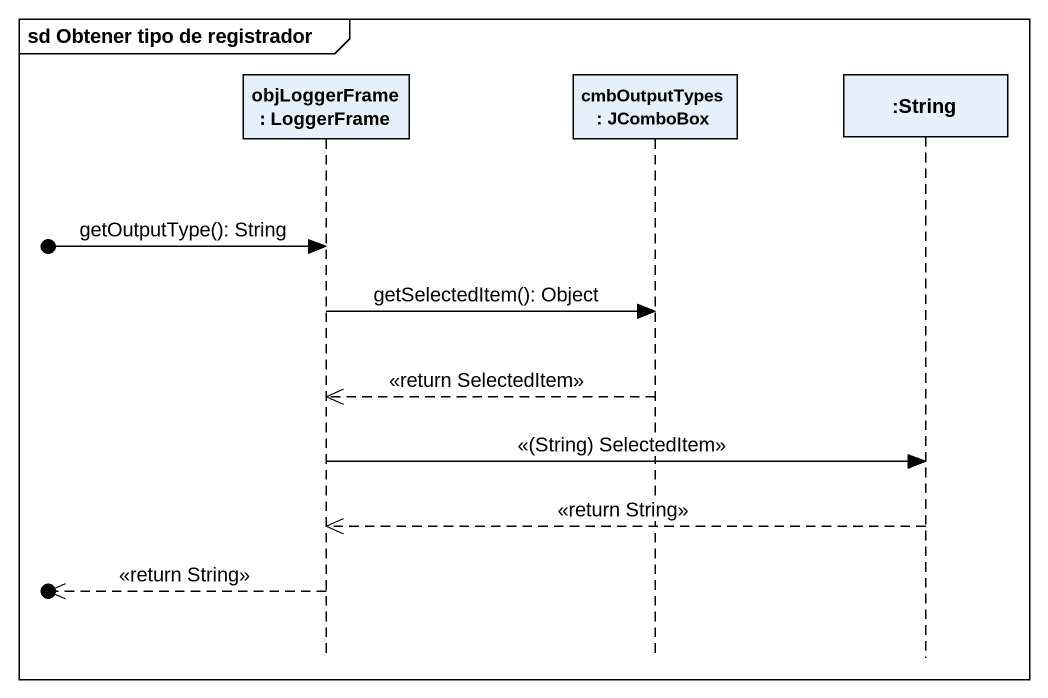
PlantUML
@startuml
mainframe sd Obtener tipo de registrador
hide footbox
participant "objLoggerFrame : LoggerFrame" as objLoggerFrame
participant "cmbOutputTypes : JComboBox" as cmbOutputTypes
participant ":String" as String

[o-> objLoggerFrame : getOutputType(): String
objLoggerFrame -> cmbOutputTypes : getSelectedItem(): Object
cmbOutputTypes -->> objLoggerFrame : <<return SelectedItem>>
objLoggerFrame -> String : <<(String) SelectedItem>>
String -->> objLoggerFrame : <<return String>>
[o<<-- objLoggerFrame : <<return String>>
@enduml
